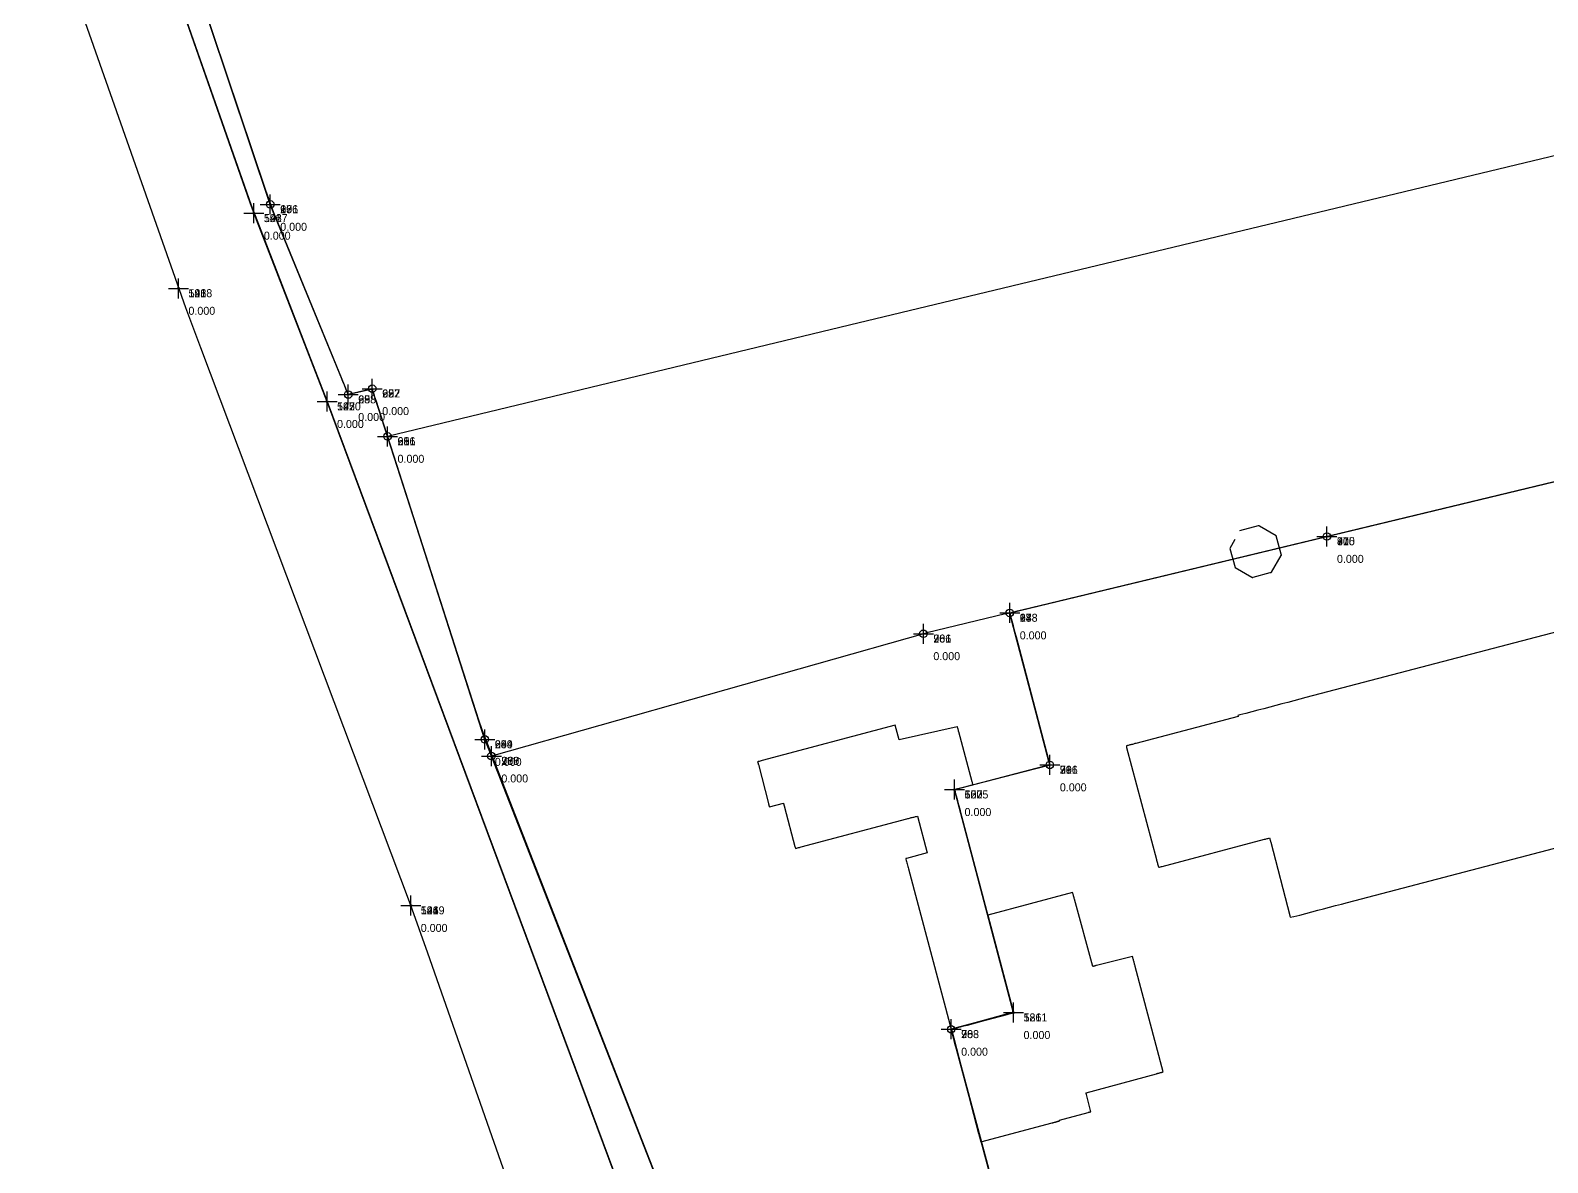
# Model space of a CAD drawing. Header units: metres. Extents: x 581016 to 32581287, y 5319908 to 5321142.
# Drawn here: x 581026.6 to 581178.4, y 5320282.9 to 5320396.2 of the extents above; entities that cross this region are included whole.
import ezdxf
from ezdxf.enums import TextEntityAlignment as Align

# ---------------------------------------------------------------- set-up
doc = ezdxf.new("R2010")
doc.units = ezdxf.units.M
doc.header["$PDMODE"] = 2
doc.header["$PDSIZE"] = 1
for name, color, linetype in [('Flurstuecksgrenzedxf', 7, 'Continuous'), ('Gebaeudeumrissliniedxf', 7, 'Continuous'), ('Grenzpunktdxf', 7, 'Continuous'), ('Grenzpunktunabgemarktdxf', 7, 'Continuous'), ('PointHeights', 7, 'Continuous'), ('PointNames', 7, 'Continuous'), ('UmringIndustrieUGewerbefldxf', 7, 'Continuous'), ('UmringPStrassenverkehrdxf', 7, 'Continuous'), ('UmringPWohnbauFldxf', 7, 'Continuous'), ('UmringSonstBauwOUeberdachdxf', 7, 'Continuous'), ('UmringspolygonWegdxf', 7, 'Continuous')]:
    doc.layers.add(name, color=color, linetype=linetype)

msp = doc.modelspace()

# ---------------------------------------------------------------- linework, layer by layer
at = {"layer": 'Flurstuecksgrenzedxf', "color": 178}
for points in [[(581036.26, 5320414.23), (581047.58, 5320381.9), (581048.71, 5320378.67), (581055.98, 5320359.87), (581057.73, 5320355.21), (581101.46, 5320237.75), (581102.87, 5320233.93), (581107.92, 5320218.79), (581108.76, 5320207.81), (581109.39, 5320204.22), (581109.45, 5320203.86), (581119.47, 5320169.65)], [(581036.26, 5320414.23), (581047.58, 5320381.9), (581048.71, 5320378.67), (581055.98, 5320359.87), (581057.73, 5320355.21), (581101.46, 5320237.75), (581102.87, 5320233.93), (581107.92, 5320218.79), (581108.76, 5320207.81), (581109.39, 5320204.22), (581109.45, 5320203.86), (581119.47, 5320169.65)], [(581091.86, 5320274.74), (581072.21, 5320324.94), (581072.15, 5320325.09), (581060.83, 5320360.32), (581058.87, 5320359.84), (581058.82, 5320359.83), (581058.78, 5320359.82), (581058.74, 5320359.81), (581058.7, 5320359.8), (581058.65, 5320359.79), (581058.61, 5320359.77), (581058.57, 5320359.76), (581058.53, 5320359.75), (581058.48, 5320359.74), (581058.44, 5320359.73), (581058.33, 5320359.98), (581058.19, 5320360.32), (581058.05, 5320360.66), (581050.98, 5320377.9), (581050.14, 5320380.23), (581038.46, 5320415.07)], [(581091.86, 5320274.74), (581072.21, 5320324.94), (581072.15, 5320325.09), (581060.83, 5320360.32), (581058.87, 5320359.84), (581058.82, 5320359.83), (581058.78, 5320359.82), (581058.74, 5320359.81), (581058.7, 5320359.8), (581058.65, 5320359.79), (581058.61, 5320359.77), (581058.57, 5320359.76), (581058.53, 5320359.75), (581058.48, 5320359.74), (581058.44, 5320359.73), (581058.33, 5320359.98), (581058.19, 5320360.32), (581058.05, 5320360.66), (581050.98, 5320377.9), (581050.14, 5320380.23), (581038.46, 5320415.07)], [(581026.64, 5320412.52), (581042.17, 5320368.43), (581043.67, 5320364.45), (581064.63, 5320308.77), (581066.34, 5320303.91), (581091.28, 5320232.72), (581092.34, 5320226.26), (581092.62, 5320225.44), (581096.48, 5320213.95), (581096.87, 5320213.24), (581102.45, 5320203.45), (581102.7, 5320202.97), (581103.74, 5320200.11), (581103.81, 5320199.9), (581107.95, 5320185.93)], [(581026.64, 5320412.52), (581042.17, 5320368.43), (581043.67, 5320364.45), (581064.63, 5320308.77), (581066.34, 5320303.91), (581091.28, 5320232.72), (581092.34, 5320226.26), (581092.62, 5320225.44), (581096.48, 5320213.95), (581096.87, 5320213.24), (581102.45, 5320203.45), (581102.7, 5320202.97), (581103.74, 5320200.11), (581103.81, 5320199.9), (581107.95, 5320185.93)], [(581119.94, 5320168.03), (581109.47, 5320203.77), (581108.76, 5320207.81), (581107.92, 5320218.79), (581104.29, 5320230.11), (581056.38, 5320358.84), (581055.85, 5320360.2), (581049.25, 5320377.19), (581048.62, 5320378.91), (581037.14, 5320411.72)], [(581119.94, 5320168.03), (581109.47, 5320203.77), (581108.76, 5320207.81), (581107.92, 5320218.79), (581104.29, 5320230.11), (581056.38, 5320358.84), (581055.85, 5320360.2), (581049.25, 5320377.19), (581048.62, 5320378.91), (581037.14, 5320411.72)], [(581237.79, 5320365.18), (581125.79, 5320338.18), (581125.31, 5320338.07), (581124.83, 5320337.95), (581124.61, 5320337.78), (581124.67, 5320337.55), (581124.73, 5320337.32), (581124.79, 5320337.09), (581124.85, 5320336.86), (581124.91, 5320336.63), (581124.97, 5320336.4), (581125.03, 5320336.17), (581125.09, 5320335.94), (581125.15, 5320335.71), (581125.21, 5320335.49), (581128.59, 5320322.69), (581119.81, 5320320.41), (581119.66, 5320320.38), (581119.52, 5320320.34), (581119.37, 5320320.3), (581119.23, 5320320.26), (581119.09, 5320320.23), (581119.13, 5320319.94), (581119.22, 5320319.61), (581119.31, 5320319.27), (581119.4, 5320318.93), (581119.49, 5320318.59), (581119.58, 5320318.26), (581119.67, 5320317.92), (581119.76, 5320317.58), (581124.96, 5320297.92), (581118.72, 5320296.25), (581124.05, 5320276.4)], [(581237.79, 5320365.18), (581125.79, 5320338.18), (581125.31, 5320338.07), (581124.83, 5320337.95), (581124.61, 5320337.78), (581124.67, 5320337.55), (581124.73, 5320337.32), (581124.79, 5320337.09), (581124.85, 5320336.86), (581124.91, 5320336.63), (581124.97, 5320336.4), (581125.03, 5320336.17), (581125.09, 5320335.94), (581125.15, 5320335.71), (581125.21, 5320335.49), (581128.59, 5320322.69), (581119.81, 5320320.41), (581119.66, 5320320.38), (581119.52, 5320320.34), (581119.37, 5320320.3), (581119.23, 5320320.26), (581119.09, 5320320.23), (581119.13, 5320319.94), (581119.22, 5320319.61), (581119.31, 5320319.27), (581119.4, 5320318.93), (581119.49, 5320318.59), (581119.58, 5320318.26), (581119.67, 5320317.92), (581119.76, 5320317.58), (581124.96, 5320297.92), (581118.72, 5320296.25), (581124.05, 5320276.4)], [(581124.37, 5320275.19), (581118.72, 5320296.25), (581124.7, 5320297.85), (581124.73, 5320297.86), (581124.76, 5320297.87), (581124.79, 5320297.87), (581124.82, 5320297.88), (581124.85, 5320297.89), (581124.88, 5320297.9), (581124.91, 5320297.91), (581124.94, 5320297.92), (581124.95, 5320297.97), (581124.92, 5320298.08), (581124.89, 5320298.19), (581124.86, 5320298.3), (581124.83, 5320298.41), (581119.06, 5320320.22), (581128.19, 5320322.59), (581128.24, 5320322.6), (581128.29, 5320322.61), (581128.33, 5320322.62), (581128.38, 5320322.64), (581128.42, 5320322.65), (581128.47, 5320322.66), (581128.52, 5320322.67), (581128.56, 5320322.68), (581128.58, 5320322.72), (581128.56, 5320322.8), (581128.54, 5320322.87), (581128.52, 5320322.95), (581128.5, 5320323.02), (581124.64, 5320337.66), (581124.62, 5320337.73), (581124.6, 5320337.81), (581124.58, 5320337.88), (581124.54, 5320337.88), (581124.5, 5320337.87), (581124.46, 5320337.86), (581124.41, 5320337.85), (581124.37, 5320337.84), (581124.33, 5320337.83), (581124.29, 5320337.82), (581124.25, 5320337.81), (581124.2, 5320337.8), (581124.16, 5320337.79), (581116.3, 5320335.9), (581116.09, 5320335.85), (581072.74, 5320323.58), (581092.75, 5320272.47)], [(581124.37, 5320275.19), (581118.72, 5320296.25), (581124.7, 5320297.85), (581124.73, 5320297.86), (581124.76, 5320297.87), (581124.79, 5320297.87), (581124.82, 5320297.88), (581124.85, 5320297.89), (581124.88, 5320297.9), (581124.91, 5320297.91), (581124.94, 5320297.92), (581124.95, 5320297.97), (581124.92, 5320298.08), (581124.89, 5320298.19), (581124.86, 5320298.3), (581124.83, 5320298.41), (581119.06, 5320320.22), (581128.19, 5320322.59), (581128.24, 5320322.6), (581128.29, 5320322.61), (581128.33, 5320322.62), (581128.38, 5320322.64), (581128.42, 5320322.65), (581128.47, 5320322.66), (581128.52, 5320322.67), (581128.56, 5320322.68), (581128.58, 5320322.72), (581128.56, 5320322.8), (581128.54, 5320322.87), (581128.52, 5320322.95), (581128.5, 5320323.02), (581124.64, 5320337.66), (581124.62, 5320337.73), (581124.6, 5320337.81), (581124.58, 5320337.88), (581124.54, 5320337.88), (581124.5, 5320337.87), (581124.46, 5320337.86), (581124.41, 5320337.85), (581124.37, 5320337.84), (581124.33, 5320337.83), (581124.29, 5320337.82), (581124.25, 5320337.81), (581124.2, 5320337.8), (581124.16, 5320337.79), (581116.3, 5320335.9), (581116.09, 5320335.85), (581072.74, 5320323.58), (581092.75, 5320272.47)]]:
    msp.add_lwpolyline(points, dxfattribs=at)
at = {"layer": 'Gebaeudeumrissliniedxf', "color": 178}
msp.add_lwpolyline([(581226.81, 5320348.45), (581154.2, 5320329.42), (581153.6, 5320329.26), (581153, 5320329.1), (581152.4, 5320328.94), (581151.8, 5320328.79), (581151.2, 5320328.63), (581150.6, 5320328.47), (581150, 5320328.31), (581149.4, 5320328.16), (581148.8, 5320328), (581148.2, 5320327.84), (581147.6, 5320327.69), (581147.39, 5320327.63), (581147.39, 5320327.63), (581147.41, 5320327.55), (581137.19, 5320324.84), (581137.1, 5320324.82), (581137.02, 5320324.8), (581136.94, 5320324.78), (581136.85, 5320324.75), (581136.77, 5320324.73), (581136.68, 5320324.71), (581136.6, 5320324.69), (581136.51, 5320324.66), (581136.43, 5320324.64), (581136.34, 5320324.62), (581136.26, 5320324.6), (581136.25, 5320324.53), (581136.27, 5320324.44), (581139.25, 5320313.25), (581139.27, 5320313.16), (581139.3, 5320313.07), (581139.32, 5320312.97), (581139.35, 5320312.88), (581139.37, 5320312.79), (581139.39, 5320312.7), (581139.42, 5320312.61), (581139.44, 5320312.51), (581139.48, 5320312.46), (581139.57, 5320312.48), (581139.65, 5320312.5), (581139.74, 5320312.52), (581139.82, 5320312.55), (581150.06, 5320315.26), (581150.15, 5320315.28), (581150.23, 5320315.3), (581150.31, 5320315.32), (581150.4, 5320315.34), (581150.48, 5320315.37), (581150.57, 5320315.39), (581150.58, 5320315.33), (581150.6, 5320315.27), (581150.62, 5320315.21), (581150.63, 5320315.15), (581150.65, 5320315.09), (581150.66, 5320315.03), (581150.68, 5320314.97), (581152.58, 5320307.64), (581152.59, 5320307.58), (581152.61, 5320307.51), (581152.62, 5320307.45), (581152.98, 5320307.52), (581153.58, 5320307.68), (581154.18, 5320307.84), (581154.78, 5320307.99), (581155.38, 5320308.15), (581155.97, 5320308.31), (581156.57, 5320308.46), (581157.17, 5320308.62), (581157.77, 5320308.78), (581158.37, 5320308.93), (581231.36, 5320328.07)], dxfattribs=at)
msp.add_lwpolyline([(581226.81, 5320348.45), (581154.2, 5320329.42), (581153.6, 5320329.26), (581153, 5320329.1), (581152.4, 5320328.94), (581151.8, 5320328.79), (581151.2, 5320328.63), (581150.6, 5320328.47), (581150, 5320328.31), (581149.4, 5320328.16), (581148.8, 5320328), (581148.2, 5320327.84), (581147.6, 5320327.69), (581147.39, 5320327.63), (581147.39, 5320327.63), (581147.41, 5320327.55), (581137.19, 5320324.84), (581137.1, 5320324.82), (581137.02, 5320324.8), (581136.94, 5320324.78), (581136.85, 5320324.75), (581136.77, 5320324.73), (581136.68, 5320324.71), (581136.6, 5320324.69), (581136.51, 5320324.66), (581136.43, 5320324.64), (581136.34, 5320324.62), (581136.26, 5320324.6), (581136.25, 5320324.53), (581136.27, 5320324.44), (581139.25, 5320313.25), (581139.27, 5320313.16), (581139.3, 5320313.07), (581139.32, 5320312.97), (581139.35, 5320312.88), (581139.37, 5320312.79), (581139.39, 5320312.7), (581139.42, 5320312.61), (581139.44, 5320312.51), (581139.48, 5320312.46), (581139.57, 5320312.48), (581139.65, 5320312.5), (581139.74, 5320312.52), (581139.82, 5320312.55), (581150.06, 5320315.26), (581150.15, 5320315.28), (581150.23, 5320315.3), (581150.31, 5320315.32), (581150.4, 5320315.34), (581150.48, 5320315.37), (581150.57, 5320315.39), (581150.58, 5320315.33), (581150.6, 5320315.27), (581150.62, 5320315.21), (581150.63, 5320315.15), (581150.65, 5320315.09), (581150.66, 5320315.03), (581150.68, 5320314.97), (581152.58, 5320307.64), (581152.59, 5320307.58), (581152.61, 5320307.51), (581152.62, 5320307.45), (581152.98, 5320307.52), (581153.58, 5320307.68), (581154.18, 5320307.84), (581154.78, 5320307.99), (581155.38, 5320308.15), (581155.97, 5320308.31), (581156.57, 5320308.46), (581157.17, 5320308.62), (581157.77, 5320308.78), (581158.37, 5320308.93), (581231.36, 5320328.07)], dxfattribs=at)
for points in [[(581118.72, 5320296.25), (581124.75, 5320297.87), (581124.8, 5320297.88), (581124.84, 5320297.89), (581124.89, 5320297.9), (581124.93, 5320297.91), (581124.95, 5320297.95), (581124.93, 5320298.02), (581124.92, 5320298.08), (581124.9, 5320298.15), (581124.88, 5320298.22), (581124.86, 5320298.29), (581124.84, 5320298.36), (581124.82, 5320298.43), (581124.81, 5320298.5), (581119.08, 5320320.14), (581119.06, 5320320.22), (581119.07, 5320320.22), (581119.09, 5320320.23), (581119.1, 5320320.23), (581119.11, 5320320.23), (581119.13, 5320320.24), (581119.14, 5320320.24), (581119.15, 5320320.25), (581119.17, 5320320.25), (581119.18, 5320320.25), (581119.19, 5320320.26), (581119.21, 5320320.26), (581119.22, 5320320.26), (581120.81, 5320320.7), (581120.83, 5320320.7), (581120.84, 5320320.7), (581120.85, 5320320.71), (581120.87, 5320320.71), (581120.88, 5320320.71), (581120.89, 5320320.72), (581120.89, 5320320.74), (581120.88, 5320320.78), (581120.87, 5320320.82), (581120.86, 5320320.86), (581120.85, 5320320.91), (581120.84, 5320320.95), (581120.83, 5320320.99), (581119.48, 5320326.01), (581119.47, 5320326.05), (581119.46, 5320326.09), (581119.45, 5320326.13), (581119.44, 5320326.18), (581119.43, 5320326.22), (581119.42, 5320326.26), (581119.41, 5320326.3), (581119.4, 5320326.34), (581119.38, 5320326.38), (581119.37, 5320326.42), (581119.36, 5320326.46), (581119.35, 5320326.5), (581119.31, 5320326.5), (581113.53, 5320325.2), (581113.13, 5320326.68), (581099.82, 5320323.12), (581099.72, 5320323.09), (581099.63, 5320323.07), (581099.53, 5320323.04), (581099.43, 5320323.02), (581099.37, 5320322.99), (581099.38, 5320322.96), (581099.39, 5320322.92), (581099.4, 5320322.89), (581099.41, 5320322.86), (581099.41, 5320322.83), (581099.42, 5320322.8), (581099.43, 5320322.76), (581099.44, 5320322.73), (581100.45, 5320318.82), (581100.46, 5320318.79), (581100.47, 5320318.75), (581100.48, 5320318.72), (581100.49, 5320318.69), (581100.5, 5320318.66), (581100.5, 5320318.63), (581100.51, 5320318.59), (581100.52, 5320318.56), (581100.53, 5320318.53), (581100.54, 5320318.5), (581100.55, 5320318.49), (581100.56, 5320318.49), (581100.57, 5320318.5), (581101.94, 5320318.86), (581101.95, 5320318.86), (581101.96, 5320318.82), (581101.97, 5320318.79), (581101.98, 5320318.76), (581101.99, 5320318.73), (581101.99, 5320318.7), (581102, 5320318.66), (581102.01, 5320318.63), (581102.02, 5320318.6), (581102.03, 5320318.57), (581102.04, 5320318.53), (581102.04, 5320318.5), (581102.05, 5320318.47), (581103.09, 5320314.55), (581103.1, 5320314.52), (581103.11, 5320314.48), (581103.12, 5320314.45), (581103.13, 5320314.42), (581103.14, 5320314.39), (581103.15, 5320314.36), (581103.19, 5320314.35), (581103.28, 5320314.37), (581103.37, 5320314.4), (581103.45, 5320314.42), (581103.54, 5320314.44), (581103.63, 5320314.47), (581103.71, 5320314.49), (581114.3, 5320317.3), (581114.38, 5320317.32), (581114.47, 5320317.35), (581114.56, 5320317.37), (581114.65, 5320317.39), (581114.73, 5320317.42), (581114.82, 5320317.44), (581114.91, 5320317.46), (581114.99, 5320317.48), (581115.08, 5320317.51), (581115.17, 5320317.53), (581115.25, 5320317.55), (581115.34, 5320317.58), (581115.36, 5320317.56), (581116.33, 5320313.89), (581114.25, 5320313.34), (581114.24, 5320313.33), (581114.22, 5320313.33), (581114.2, 5320313.33), (581114.19, 5320313.32), (581114.19, 5320313.27), (581114.22, 5320313.15), (581114.26, 5320313.03), (581114.29, 5320312.91), (581114.32, 5320312.79), (581114.35, 5320312.67), (581114.39, 5320312.55), (581114.42, 5320312.42), (581114.45, 5320312.3)], [(581118.72, 5320296.25), (581124.75, 5320297.87), (581124.8, 5320297.88), (581124.84, 5320297.89), (581124.89, 5320297.9), (581124.93, 5320297.91), (581124.95, 5320297.95), (581124.93, 5320298.02), (581124.92, 5320298.08), (581124.9, 5320298.15), (581124.88, 5320298.22), (581124.86, 5320298.29), (581124.84, 5320298.36), (581124.82, 5320298.43), (581124.81, 5320298.5), (581119.08, 5320320.14), (581119.06, 5320320.22), (581119.07, 5320320.22), (581119.09, 5320320.23), (581119.1, 5320320.23), (581119.11, 5320320.23), (581119.13, 5320320.24), (581119.14, 5320320.24), (581119.15, 5320320.25), (581119.17, 5320320.25), (581119.18, 5320320.25), (581119.19, 5320320.26), (581119.21, 5320320.26), (581119.22, 5320320.26), (581120.81, 5320320.7), (581120.83, 5320320.7), (581120.84, 5320320.7), (581120.85, 5320320.71), (581120.87, 5320320.71), (581120.88, 5320320.71), (581120.89, 5320320.72), (581120.89, 5320320.74), (581120.88, 5320320.78), (581120.87, 5320320.82), (581120.86, 5320320.86), (581120.85, 5320320.91), (581120.84, 5320320.95), (581120.83, 5320320.99), (581119.48, 5320326.01), (581119.47, 5320326.05), (581119.46, 5320326.09), (581119.45, 5320326.13), (581119.44, 5320326.18), (581119.43, 5320326.22), (581119.42, 5320326.26), (581119.41, 5320326.3), (581119.4, 5320326.34), (581119.38, 5320326.38), (581119.37, 5320326.42), (581119.36, 5320326.46), (581119.35, 5320326.5), (581119.31, 5320326.5), (581113.53, 5320325.2), (581113.13, 5320326.68), (581099.82, 5320323.12), (581099.72, 5320323.09), (581099.63, 5320323.07), (581099.53, 5320323.04), (581099.43, 5320323.02), (581099.37, 5320322.99), (581099.38, 5320322.96), (581099.39, 5320322.92), (581099.4, 5320322.89), (581099.41, 5320322.86), (581099.41, 5320322.83), (581099.42, 5320322.8), (581099.43, 5320322.76), (581099.44, 5320322.73), (581100.45, 5320318.82), (581100.46, 5320318.79), (581100.47, 5320318.75), (581100.48, 5320318.72), (581100.49, 5320318.69), (581100.5, 5320318.66), (581100.5, 5320318.63), (581100.51, 5320318.59), (581100.52, 5320318.56), (581100.53, 5320318.53), (581100.54, 5320318.5), (581100.55, 5320318.49), (581100.56, 5320318.49), (581100.57, 5320318.5), (581101.94, 5320318.86), (581101.95, 5320318.86), (581101.96, 5320318.82), (581101.97, 5320318.79), (581101.98, 5320318.76), (581101.99, 5320318.73), (581101.99, 5320318.7), (581102, 5320318.66), (581102.01, 5320318.63), (581102.02, 5320318.6), (581102.03, 5320318.57), (581102.04, 5320318.53), (581102.04, 5320318.5), (581102.05, 5320318.47), (581103.09, 5320314.55), (581103.1, 5320314.52), (581103.11, 5320314.48), (581103.12, 5320314.45), (581103.13, 5320314.42), (581103.14, 5320314.39), (581103.15, 5320314.36), (581103.19, 5320314.35), (581103.28, 5320314.37), (581103.37, 5320314.4), (581103.45, 5320314.42), (581103.54, 5320314.44), (581103.63, 5320314.47), (581103.71, 5320314.49), (581114.3, 5320317.3), (581114.38, 5320317.32), (581114.47, 5320317.35), (581114.56, 5320317.37), (581114.65, 5320317.39), (581114.73, 5320317.42), (581114.82, 5320317.44), (581114.91, 5320317.46), (581114.99, 5320317.48), (581115.08, 5320317.51), (581115.17, 5320317.53), (581115.25, 5320317.55), (581115.34, 5320317.58), (581115.36, 5320317.56), (581116.33, 5320313.89), (581114.25, 5320313.34), (581114.24, 5320313.33), (581114.22, 5320313.33), (581114.2, 5320313.33), (581114.19, 5320313.32), (581114.19, 5320313.27), (581114.22, 5320313.15), (581114.26, 5320313.03), (581114.29, 5320312.91), (581114.32, 5320312.79), (581114.35, 5320312.67), (581114.39, 5320312.55), (581114.42, 5320312.42), (581114.45, 5320312.3)], [(581122.38, 5320307.65), (581124.72, 5320298.83), (581124.74, 5320298.76), (581124.75, 5320298.7), (581124.77, 5320298.63), (581124.79, 5320298.57), (581124.81, 5320298.5), (581124.82, 5320298.44), (581124.84, 5320298.37), (581124.86, 5320298.31), (581124.87, 5320298.24), (581124.89, 5320298.18), (581124.91, 5320298.11), (581124.93, 5320298.05), (581124.94, 5320297.98), (581119.3, 5320296.41), (581119.26, 5320296.39), (581119.22, 5320296.38), (581119.18, 5320296.37), (581119.14, 5320296.36), (581119.09, 5320296.35), (581119.05, 5320296.34), (581119.01, 5320296.33), (581118.97, 5320296.32), (581118.93, 5320296.31), (581118.89, 5320296.29), (581118.84, 5320296.28), (581118.8, 5320296.27), (581118.76, 5320296.26), (581121.46, 5320285.83), (581121.48, 5320285.77), (581121.5, 5320285.71), (581121.51, 5320285.64), (581121.53, 5320285.58), (581121.55, 5320285.51), (581121.57, 5320285.45), (581121.58, 5320285.39), (581121.6, 5320285.32), (581121.62, 5320285.26), (581121.63, 5320285.2), (581121.65, 5320285.13), (581121.67, 5320285.07), (581121.68, 5320285), (581128.83, 5320286.89), (581128.88, 5320286.9), (581128.93, 5320286.92), (581128.98, 5320286.93), (581129.04, 5320286.95), (581129.09, 5320286.96), (581129.14, 5320286.98), (581129.19, 5320286.99), (581129.25, 5320287), (581129.3, 5320287.02), (581129.35, 5320287.03), (581129.4, 5320287.05), (581129.46, 5320287.06), (581129.51, 5320287.08), (581129.54, 5320287.15), (581129.54, 5320287.15), (581129.54, 5320287.15), (581129.54, 5320287.15), (581129.54, 5320287.16), (581129.54, 5320287.16), (581129.54, 5320287.16), (581129.54, 5320287.16), (581129.54, 5320287.16), (581129.54, 5320287.16), (581129.54, 5320287.16), (581129.54, 5320287.16), (581129.54, 5320287.16), (581129.54, 5320287.16), (581132.42, 5320287.94), (581132.44, 5320287.95), (581132.47, 5320287.95), (581132.49, 5320287.96), (581132.51, 5320287.96), (581132.53, 5320287.97), (581132.55, 5320287.97), (581132.57, 5320287.98), (581132.59, 5320287.99), (581132.61, 5320287.99), (581132.64, 5320288), (581132.66, 5320288), (581132.68, 5320288.01), (581132.7, 5320288.01), (581132.26, 5320289.72), (581132.25, 5320289.74), (581132.25, 5320289.75), (581132.25, 5320289.76), (581132.24, 5320289.77), (581132.24, 5320289.79), (581132.24, 5320289.8), (581132.23, 5320289.81), (581132.23, 5320289.82), (581132.23, 5320289.84), (581132.22, 5320289.85), (581132.22, 5320289.86), (581132.22, 5320289.87), (581132.21, 5320289.89), (581139.24, 5320291.8), (581139.29, 5320291.82), (581139.34, 5320291.83), (581139.39, 5320291.85), (581139.44, 5320291.86), (581139.49, 5320291.87), (581139.55, 5320291.89), (581139.6, 5320291.9), (581139.65, 5320291.92), (581139.7, 5320291.93), (581139.75, 5320291.94), (581139.8, 5320291.96), (581139.86, 5320291.97), (581139.91, 5320291.99), (581137.13, 5320302.52), (581137.11, 5320302.59), (581137.09, 5320302.67), (581137.07, 5320302.75), (581137.05, 5320302.83), (581137.03, 5320302.9), (581137.01, 5320302.98), (581136.99, 5320303.06), (581136.96, 5320303.14), (581136.94, 5320303.21), (581136.92, 5320303.29), (581136.9, 5320303.37), (581136.88, 5320303.45), (581136.86, 5320303.52), (581133.24, 5320302.63), (581133.21, 5320302.62), (581133.19, 5320302.62), (581133.16, 5320302.61), (581133.13, 5320302.6), (581133.11, 5320302.59), (581133.08, 5320302.59), (581133.06, 5320302.58), (581133.03, 5320302.57), (581133, 5320302.57), (581132.98, 5320302.56), (581132.95, 5320302.55), (581132.92, 5320302.54), (581132.9, 5320302.54), (581131.05, 5320309.28), (581131.03, 5320309.33), (581131.02, 5320309.37), (581131.01, 5320309.42), (581130.99, 5320309.47), (581130.98, 5320309.52), (581130.97, 5320309.57), (581130.95, 5320309.62), (581130.94, 5320309.67), (581130.93, 5320309.72), (581130.91, 5320309.77), (581130.9, 5320309.82), (581130.89, 5320309.87), (581130.87, 5320309.92)], [(581122.38, 5320307.65), (581124.72, 5320298.83), (581124.74, 5320298.76), (581124.75, 5320298.7), (581124.77, 5320298.63), (581124.79, 5320298.57), (581124.81, 5320298.5), (581124.82, 5320298.44), (581124.84, 5320298.37), (581124.86, 5320298.31), (581124.87, 5320298.24), (581124.89, 5320298.18), (581124.91, 5320298.11), (581124.93, 5320298.05), (581124.94, 5320297.98), (581119.3, 5320296.41), (581119.26, 5320296.39), (581119.22, 5320296.38), (581119.18, 5320296.37), (581119.14, 5320296.36), (581119.09, 5320296.35), (581119.05, 5320296.34), (581119.01, 5320296.33), (581118.97, 5320296.32), (581118.93, 5320296.31), (581118.89, 5320296.29), (581118.84, 5320296.28), (581118.8, 5320296.27), (581118.76, 5320296.26), (581121.46, 5320285.83), (581121.48, 5320285.77), (581121.5, 5320285.71), (581121.51, 5320285.64), (581121.53, 5320285.58), (581121.55, 5320285.51), (581121.57, 5320285.45), (581121.58, 5320285.39), (581121.6, 5320285.32), (581121.62, 5320285.26), (581121.63, 5320285.2), (581121.65, 5320285.13), (581121.67, 5320285.07), (581121.68, 5320285), (581128.83, 5320286.89), (581128.88, 5320286.9), (581128.93, 5320286.92), (581128.98, 5320286.93), (581129.04, 5320286.95), (581129.09, 5320286.96), (581129.14, 5320286.98), (581129.19, 5320286.99), (581129.25, 5320287), (581129.3, 5320287.02), (581129.35, 5320287.03), (581129.4, 5320287.05), (581129.46, 5320287.06), (581129.51, 5320287.08), (581129.54, 5320287.15), (581129.54, 5320287.15), (581129.54, 5320287.15), (581129.54, 5320287.15), (581129.54, 5320287.16), (581129.54, 5320287.16), (581129.54, 5320287.16), (581129.54, 5320287.16), (581129.54, 5320287.16), (581129.54, 5320287.16), (581129.54, 5320287.16), (581129.54, 5320287.16), (581129.54, 5320287.16), (581129.54, 5320287.16), (581132.42, 5320287.94), (581132.44, 5320287.95), (581132.47, 5320287.95), (581132.49, 5320287.96), (581132.51, 5320287.96), (581132.53, 5320287.97), (581132.55, 5320287.97), (581132.57, 5320287.98), (581132.59, 5320287.99), (581132.61, 5320287.99), (581132.64, 5320288), (581132.66, 5320288), (581132.68, 5320288.01), (581132.7, 5320288.01), (581132.26, 5320289.72), (581132.25, 5320289.74), (581132.25, 5320289.75), (581132.25, 5320289.76), (581132.24, 5320289.77), (581132.24, 5320289.79), (581132.24, 5320289.8), (581132.23, 5320289.81), (581132.23, 5320289.82), (581132.23, 5320289.84), (581132.22, 5320289.85), (581132.22, 5320289.86), (581132.22, 5320289.87), (581132.21, 5320289.89), (581139.24, 5320291.8), (581139.29, 5320291.82), (581139.34, 5320291.83), (581139.39, 5320291.85), (581139.44, 5320291.86), (581139.49, 5320291.87), (581139.55, 5320291.89), (581139.6, 5320291.9), (581139.65, 5320291.92), (581139.7, 5320291.93), (581139.75, 5320291.94), (581139.8, 5320291.96), (581139.86, 5320291.97), (581139.91, 5320291.99), (581137.13, 5320302.52), (581137.11, 5320302.59), (581137.09, 5320302.67), (581137.07, 5320302.75), (581137.05, 5320302.83), (581137.03, 5320302.9), (581137.01, 5320302.98), (581136.99, 5320303.06), (581136.96, 5320303.14), (581136.94, 5320303.21), (581136.92, 5320303.29), (581136.9, 5320303.37), (581136.88, 5320303.45), (581136.86, 5320303.52), (581133.24, 5320302.63), (581133.21, 5320302.62), (581133.19, 5320302.62), (581133.16, 5320302.61), (581133.13, 5320302.6), (581133.11, 5320302.59), (581133.08, 5320302.59), (581133.06, 5320302.58), (581133.03, 5320302.57), (581133, 5320302.57), (581132.98, 5320302.56), (581132.95, 5320302.55), (581132.92, 5320302.54), (581132.9, 5320302.54), (581131.05, 5320309.28), (581131.03, 5320309.33), (581131.02, 5320309.37), (581131.01, 5320309.42), (581130.99, 5320309.47), (581130.98, 5320309.52), (581130.97, 5320309.57), (581130.95, 5320309.62), (581130.94, 5320309.67), (581130.93, 5320309.72), (581130.91, 5320309.77), (581130.9, 5320309.82), (581130.89, 5320309.87), (581130.87, 5320309.92)]]:
    msp.add_lwpolyline(points, close=True, dxfattribs=at)
at = {"layer": 'Grenzpunktdxf', "color": 178}
for centre in [(581050.63, 5320378.75), (581050.63, 5320378.75), (581050.63, 5320378.75), (581050.63, 5320378.75), (581058.43, 5320359.73), (581058.43, 5320359.73), (581058.43, 5320359.73), (581058.43, 5320359.73), (581060.83, 5320360.32), (581060.83, 5320360.32), (581060.83, 5320360.32), (581060.83, 5320360.32), (581062.36, 5320355.55), (581062.36, 5320355.55), (581062.36, 5320355.55), (581062.36, 5320355.55), (581156.3, 5320345.54), (581156.3, 5320345.54), (581156.3, 5320345.54), (581156.3, 5320345.54), (581124.58, 5320337.89), (581124.58, 5320337.89), (581124.58, 5320337.89), (581124.58, 5320337.89), (581115.94, 5320335.81), (581115.94, 5320335.81), (581115.94, 5320335.81), (581115.94, 5320335.81), (581072.09, 5320325.24), (581072.09, 5320325.24), (581072.09, 5320325.24), (581072.09, 5320325.24), (581072.74, 5320323.58), (581072.74, 5320323.58), (581072.74, 5320323.58), (581072.74, 5320323.58), (581128.59, 5320322.69), (581128.59, 5320322.69), (581128.59, 5320322.69), (581128.59, 5320322.69), (581118.72, 5320296.25), (581118.72, 5320296.25), (581118.72, 5320296.25), (581118.72, 5320296.25)]:
    msp.add_circle(centre, 0.375, dxfattribs=at)
at = {"layer": 'Grenzpunktdxf', "linetype": 'Continuous'}
for p in [(581050.63, 5320378.75), (581050.63, 5320378.75), (581050.63, 5320378.75), (581050.63, 5320378.75), (581060.83, 5320360.32), (581060.83, 5320360.32), (581060.83, 5320360.32), (581060.83, 5320360.32), (581058.43, 5320359.73), (581058.43, 5320359.73), (581058.43, 5320359.73), (581058.43, 5320359.73), (581062.36, 5320355.55), (581062.36, 5320355.55), (581062.36, 5320355.55), (581062.36, 5320355.55), (581156.3, 5320345.54), (581156.3, 5320345.54), (581156.3, 5320345.54), (581156.3, 5320345.54), (581124.58, 5320337.89), (581124.58, 5320337.89), (581124.58, 5320337.89), (581124.58, 5320337.89), (581115.94, 5320335.81), (581115.94, 5320335.81), (581115.94, 5320335.81), (581115.94, 5320335.81), (581072.09, 5320325.24), (581072.09, 5320325.24), (581072.09, 5320325.24), (581072.09, 5320325.24), (581072.74, 5320323.58), (581072.74, 5320323.58), (581072.74, 5320323.58), (581072.74, 5320323.58), (581128.59, 5320322.69), (581128.59, 5320322.69), (581128.59, 5320322.69), (581128.59, 5320322.69), (581118.72, 5320296.25), (581118.72, 5320296.25), (581118.72, 5320296.25), (581118.72, 5320296.25)]:
    msp.add_point(p, dxfattribs=at)
at = {"layer": 'Grenzpunktunabgemarktdxf', "color": 178}
for centre in [(581048.99, 5320377.86), (581048.99, 5320377.86), (581041.45, 5320370.35), (581041.45, 5320370.35), (581056.31, 5320359.03), (581056.31, 5320359.03), (581119.06, 5320320.22), (581119.06, 5320320.22), (581064.68, 5320308.63), (581064.68, 5320308.63), (581124.96, 5320297.92), (581124.96, 5320297.92)]:
    msp.add_circle(centre, 0.0833, dxfattribs=at)
at = {"layer": 'Grenzpunktunabgemarktdxf', "linetype": 'Continuous'}
for p in [(581048.99, 5320377.86), (581048.99, 5320377.86), (581048.99, 5320377.86), (581048.99, 5320377.86), (581041.45, 5320370.35), (581041.45, 5320370.35), (581041.45, 5320370.35), (581041.45, 5320370.35), (581056.31, 5320359.03), (581056.31, 5320359.03), (581056.31, 5320359.03), (581056.31, 5320359.03), (581119.06, 5320320.22), (581119.06, 5320320.22), (581119.06, 5320320.22), (581119.06, 5320320.22), (581064.68, 5320308.63), (581064.68, 5320308.63), (581064.68, 5320308.63), (581064.68, 5320308.63), (581124.96, 5320297.92), (581124.96, 5320297.92), (581124.96, 5320297.92), (581124.96, 5320297.92)]:
    msp.add_point(p, dxfattribs=at)
at = {"layer": 'UmringIndustrieUGewerbefldxf', "color": 178}
msp.add_lwpolyline([(581124.27, 5320275.57), (581119.26, 5320294.25), (581119.1, 5320294.83), (581118.94, 5320295.42), (581118.79, 5320296), (581118.82, 5320296.28), (581118.99, 5320296.32), (581119.16, 5320296.37), (581119.32, 5320296.41), (581119.49, 5320296.46), (581119.66, 5320296.5), (581119.83, 5320296.55), (581120, 5320296.59), (581120.17, 5320296.64), (581120.34, 5320296.68), (581123.22, 5320297.45), (581123.38, 5320297.5), (581123.55, 5320297.54), (581123.72, 5320297.59), (581123.89, 5320297.63), (581124.06, 5320297.68), (581124.23, 5320297.72), (581124.4, 5320297.77), (581124.57, 5320297.82), (581124.74, 5320297.86), (581124.91, 5320297.91), (581124.85, 5320298.34), (581124.69, 5320298.94), (581124.53, 5320299.55), (581119.06, 5320320.22), (581127.07, 5320322.3), (581127.33, 5320322.36), (581127.59, 5320322.43), (581127.84, 5320322.5), (581128.1, 5320322.56), (581128.36, 5320322.63), (581128.58, 5320322.74), (581128.47, 5320323.15), (581128.36, 5320323.56), (581128.25, 5320323.97), (581128.14, 5320324.39), (581128.03, 5320324.8), (581127.93, 5320325.21), (581127.82, 5320325.62), (581124.58, 5320337.89), (581232.91, 5320364)], dxfattribs=at)
msp.add_lwpolyline([(581124.27, 5320275.57), (581119.26, 5320294.25), (581119.1, 5320294.83), (581118.94, 5320295.42), (581118.79, 5320296), (581118.82, 5320296.28), (581118.99, 5320296.32), (581119.16, 5320296.37), (581119.32, 5320296.41), (581119.49, 5320296.46), (581119.66, 5320296.5), (581119.83, 5320296.55), (581120, 5320296.59), (581120.17, 5320296.64), (581120.34, 5320296.68), (581123.22, 5320297.45), (581123.38, 5320297.5), (581123.55, 5320297.54), (581123.72, 5320297.59), (581123.89, 5320297.63), (581124.06, 5320297.68), (581124.23, 5320297.72), (581124.4, 5320297.77), (581124.57, 5320297.82), (581124.74, 5320297.86), (581124.91, 5320297.91), (581124.85, 5320298.34), (581124.69, 5320298.94), (581124.53, 5320299.55), (581119.06, 5320320.22), (581127.07, 5320322.3), (581127.33, 5320322.36), (581127.59, 5320322.43), (581127.84, 5320322.5), (581128.1, 5320322.56), (581128.36, 5320322.63), (581128.58, 5320322.74), (581128.47, 5320323.15), (581128.36, 5320323.56), (581128.25, 5320323.97), (581128.14, 5320324.39), (581128.03, 5320324.8), (581127.93, 5320325.21), (581127.82, 5320325.62), (581124.58, 5320337.89), (581232.91, 5320364)], dxfattribs=at)
at = {"layer": 'UmringPStrassenverkehrdxf', "color": 178}
for points in [[(581026.64, 5320412.52), (581042.17, 5320368.43), (581043.67, 5320364.45), (581064.63, 5320308.77), (581066.34, 5320303.91), (581091.28, 5320232.72), (581092.34, 5320226.26), (581092.62, 5320225.44), (581096.48, 5320213.95), (581096.87, 5320213.24), (581102.45, 5320203.45), (581102.7, 5320202.97), (581103.74, 5320200.11), (581103.81, 5320199.9), (581107.95, 5320185.93)], [(581026.64, 5320412.52), (581042.17, 5320368.43), (581043.67, 5320364.45), (581064.63, 5320308.77), (581066.34, 5320303.91), (581091.28, 5320232.72), (581092.34, 5320226.26), (581092.62, 5320225.44), (581096.48, 5320213.95), (581096.87, 5320213.24), (581102.45, 5320203.45), (581102.7, 5320202.97), (581103.74, 5320200.11), (581103.81, 5320199.9), (581107.95, 5320185.93)], [(581119.94, 5320168.03), (581109.47, 5320203.77), (581108.76, 5320207.81), (581107.92, 5320218.79), (581104.29, 5320230.11), (581056.38, 5320358.84), (581055.85, 5320360.2), (581049.25, 5320377.19), (581048.62, 5320378.91), (581037.14, 5320411.72)], [(581119.94, 5320168.03), (581109.47, 5320203.77), (581108.76, 5320207.81), (581107.92, 5320218.79), (581104.29, 5320230.11), (581056.38, 5320358.84), (581055.85, 5320360.2), (581049.25, 5320377.19), (581048.62, 5320378.91), (581037.14, 5320411.72)]]:
    msp.add_lwpolyline(points, dxfattribs=at)
at = {"layer": 'UmringPWohnbauFldxf', "color": 178}
for points in [[(581229.81, 5320395.82), (581108.57, 5320366.66), (581062.36, 5320355.55), (581071.4, 5320327.4), (581071.81, 5320326.12), (581091.86, 5320274.74)], [(581229.81, 5320395.82), (581108.57, 5320366.66), (581062.36, 5320355.55), (581071.4, 5320327.4), (581071.81, 5320326.12), (581091.86, 5320274.74)], [(581124.5, 5320274.72), (581118.72, 5320296.25), (581124.31, 5320297.74), (581124.36, 5320297.76), (581124.41, 5320297.77), (581124.46, 5320297.79), (581124.52, 5320297.8), (581124.57, 5320297.82), (581124.62, 5320297.83), (581124.67, 5320297.84), (581124.73, 5320297.86), (581124.78, 5320297.87), (581124.83, 5320297.89), (581124.89, 5320297.9), (581124.94, 5320297.91), (581124.93, 5320298.03), (581119.06, 5320320.22), (581128.59, 5320322.69), (581125, 5320336.3), (581124.97, 5320336.42), (581124.93, 5320336.55), (581124.9, 5320336.68), (581124.87, 5320336.81), (581124.83, 5320336.94), (581124.8, 5320337.07), (581124.76, 5320337.19), (581124.73, 5320337.32), (581124.7, 5320337.45), (581124.66, 5320337.58), (581124.63, 5320337.71), (581124.59, 5320337.84), (581124.74, 5320337.93), (581235.28, 5320364.58)], [(581124.5, 5320274.72), (581118.72, 5320296.25), (581124.31, 5320297.74), (581124.36, 5320297.76), (581124.41, 5320297.77), (581124.46, 5320297.79), (581124.52, 5320297.8), (581124.57, 5320297.82), (581124.62, 5320297.83), (581124.67, 5320297.84), (581124.73, 5320297.86), (581124.78, 5320297.87), (581124.83, 5320297.89), (581124.89, 5320297.9), (581124.94, 5320297.91), (581124.93, 5320298.03), (581119.06, 5320320.22), (581128.59, 5320322.69), (581125, 5320336.3), (581124.97, 5320336.42), (581124.93, 5320336.55), (581124.9, 5320336.68), (581124.87, 5320336.81), (581124.83, 5320336.94), (581124.8, 5320337.07), (581124.76, 5320337.19), (581124.73, 5320337.32), (581124.7, 5320337.45), (581124.66, 5320337.58), (581124.63, 5320337.71), (581124.59, 5320337.84), (581124.74, 5320337.93), (581235.28, 5320364.58)]]:
    msp.add_lwpolyline(points, dxfattribs=at)
at = {"layer": 'UmringSonstBauwOUeberdachdxf', "color": 178}
msp.add_lwpolyline([(581147.08, 5320345.23), (581146.58, 5320344.32), (581147.13, 5320342.44), (581148.8, 5320341.47), (581148.81, 5320341.47), (581148.82, 5320341.46), (581148.82, 5320341.45), (581148.83, 5320341.45), (581148.84, 5320341.44), (581148.85, 5320341.44), (581148.86, 5320341.44), (581148.87, 5320341.45), (581148.88, 5320341.45), (581148.89, 5320341.45), (581148.9, 5320341.45), (581148.91, 5320341.46), (581148.92, 5320341.46), (581150.63, 5320341.93), (581150.64, 5320341.93), (581150.66, 5320341.93), (581150.67, 5320341.93), (581150.68, 5320341.94), (581150.69, 5320341.94), (581150.7, 5320341.94), (581150.71, 5320341.95), (581150.72, 5320341.95), (581150.73, 5320341.95), (581150.74, 5320341.96), (581150.75, 5320341.96), (581150.76, 5320341.96), (581151.73, 5320343.64), (581151.73, 5320343.65), (581151.74, 5320343.66), (581151.74, 5320343.67), (581151.75, 5320343.68), (581151.75, 5320343.69), (581151.74, 5320343.7), (581151.74, 5320343.71), (581151.74, 5320343.72), (581151.74, 5320343.73), (581151.73, 5320343.74), (581151.73, 5320343.75), (581151.73, 5320343.76), (581151.73, 5320343.77), (581151.23, 5320345.6), (581149.55, 5320346.58), (581149.54, 5320346.58), (581149.53, 5320346.59), (581149.53, 5320346.6), (581149.52, 5320346.6), (581149.51, 5320346.61), (581149.5, 5320346.61), (581149.49, 5320346.61), (581149.48, 5320346.6), (581149.47, 5320346.6), (581149.46, 5320346.6), (581149.45, 5320346.6), (581149.44, 5320346.59), (581149.42, 5320346.59), (581147.57, 5320346.1)], dxfattribs=at)
msp.add_lwpolyline([(581147.08, 5320345.23), (581146.58, 5320344.32), (581147.13, 5320342.44), (581148.8, 5320341.47), (581148.81, 5320341.47), (581148.82, 5320341.46), (581148.82, 5320341.45), (581148.83, 5320341.45), (581148.84, 5320341.44), (581148.85, 5320341.44), (581148.86, 5320341.44), (581148.87, 5320341.45), (581148.88, 5320341.45), (581148.89, 5320341.45), (581148.9, 5320341.45), (581148.91, 5320341.46), (581148.92, 5320341.46), (581150.63, 5320341.93), (581150.64, 5320341.93), (581150.66, 5320341.93), (581150.67, 5320341.93), (581150.68, 5320341.94), (581150.69, 5320341.94), (581150.7, 5320341.94), (581150.71, 5320341.95), (581150.72, 5320341.95), (581150.73, 5320341.95), (581150.74, 5320341.96), (581150.75, 5320341.96), (581150.76, 5320341.96), (581151.73, 5320343.64), (581151.73, 5320343.65), (581151.74, 5320343.66), (581151.74, 5320343.67), (581151.75, 5320343.68), (581151.75, 5320343.69), (581151.74, 5320343.7), (581151.74, 5320343.71), (581151.74, 5320343.72), (581151.74, 5320343.73), (581151.73, 5320343.74), (581151.73, 5320343.75), (581151.73, 5320343.76), (581151.73, 5320343.77), (581151.23, 5320345.6), (581149.55, 5320346.58), (581149.54, 5320346.58), (581149.53, 5320346.59), (581149.53, 5320346.6), (581149.52, 5320346.6), (581149.51, 5320346.61), (581149.5, 5320346.61), (581149.49, 5320346.61), (581149.48, 5320346.6), (581149.47, 5320346.6), (581149.46, 5320346.6), (581149.45, 5320346.6), (581149.44, 5320346.59), (581149.42, 5320346.59), (581147.57, 5320346.1)], dxfattribs=at)
at = {"layer": 'UmringspolygonWegdxf', "color": 178}
for points in [[(581090.84, 5320277.35), (581072.74, 5320323.58), (581072.15, 5320325.09), (581072.07, 5320325.31), (581061.21, 5320359.13), (581061.18, 5320359.22), (581061.15, 5320359.31), (581061.13, 5320359.4), (581061.1, 5320359.48), (581061.07, 5320359.57), (581061.04, 5320359.66), (581061.01, 5320359.74), (581060.99, 5320359.83), (581060.96, 5320359.92), (581060.93, 5320360), (581060.9, 5320360.09), (581060.88, 5320360.18), (581060.85, 5320360.26), (581058.8, 5320359.82), (581058.76, 5320359.81), (581058.71, 5320359.8), (581058.67, 5320359.79), (581058.63, 5320359.78), (581058.58, 5320359.77), (581058.54, 5320359.76), (581058.5, 5320359.75), (581058.45, 5320359.74), (581058.36, 5320359.9), (581058.22, 5320360.25), (581058.08, 5320360.59), (581057.93, 5320360.94), (581057.79, 5320361.29), (581050.63, 5320378.75), (581038.46, 5320415.07)], [(581090.84, 5320277.35), (581072.74, 5320323.58), (581072.15, 5320325.09), (581072.07, 5320325.31), (581061.21, 5320359.13), (581061.18, 5320359.22), (581061.15, 5320359.31), (581061.13, 5320359.4), (581061.1, 5320359.48), (581061.07, 5320359.57), (581061.04, 5320359.66), (581061.01, 5320359.74), (581060.99, 5320359.83), (581060.96, 5320359.92), (581060.93, 5320360), (581060.9, 5320360.09), (581060.88, 5320360.18), (581060.85, 5320360.26), (581058.8, 5320359.82), (581058.76, 5320359.81), (581058.71, 5320359.8), (581058.67, 5320359.79), (581058.63, 5320359.78), (581058.58, 5320359.77), (581058.54, 5320359.76), (581058.5, 5320359.75), (581058.45, 5320359.74), (581058.36, 5320359.9), (581058.22, 5320360.25), (581058.08, 5320360.59), (581057.93, 5320360.94), (581057.79, 5320361.29), (581050.63, 5320378.75), (581038.46, 5320415.07)], [(581037.3, 5320411.26), (581048.99, 5320377.86), (581056.31, 5320359.03), (581104.31, 5320230.06), (581104.64, 5320229.03), (581107.2, 5320221.04), (581107.45, 5320220.26), (581107.7, 5320219.49), (581108.76, 5320207.81), (581109.47, 5320203.77), (581119.93, 5320168.06)], [(581037.3, 5320411.26), (581048.99, 5320377.86), (581056.31, 5320359.03), (581104.31, 5320230.06), (581104.64, 5320229.03), (581107.2, 5320221.04), (581107.45, 5320220.26), (581107.7, 5320219.49), (581108.76, 5320207.81), (581109.47, 5320203.77), (581119.93, 5320168.06)]]:
    msp.add_lwpolyline(points, dxfattribs=at)

# ---------------------------------------------------------------- texts
at = {"layer": 'PointHeights', "linetype": 'Continuous'}
for p in [(581049.99, 5320376.02), (581049.99, 5320376.02), (581049.99, 5320376.02), (581049.99, 5320376.02), (581051.63, 5320376.91), (581051.63, 5320376.91), (581051.63, 5320376.91), (581051.63, 5320376.91), (581042.45, 5320368.51), (581042.45, 5320368.51), (581042.45, 5320368.51), (581042.45, 5320368.51), (581059.43, 5320357.89), (581059.43, 5320357.89), (581059.43, 5320357.89), (581059.43, 5320357.89), (581061.83, 5320358.48), (581061.83, 5320358.48), (581061.83, 5320358.48), (581061.83, 5320358.48), (581057.31, 5320357.19), (581057.31, 5320357.19), (581057.31, 5320357.19), (581057.31, 5320357.19), (581063.36, 5320353.71), (581063.36, 5320353.71), (581063.36, 5320353.71), (581063.36, 5320353.71), (581157.3, 5320343.7), (581157.3, 5320343.7), (581157.3, 5320343.7), (581157.3, 5320343.7), (581125.58, 5320336.05), (581125.58, 5320336.05), (581125.58, 5320336.05), (581125.58, 5320336.05), (581116.94, 5320333.97), (581116.94, 5320333.97), (581116.94, 5320333.97), (581116.94, 5320333.97), (581073.09, 5320323.4), (581073.09, 5320323.4), (581073.09, 5320323.4), (581073.09, 5320323.4), (581073.74, 5320321.74), (581073.74, 5320321.74), (581073.74, 5320321.74), (581073.74, 5320321.74), (581129.59, 5320320.85), (581129.59, 5320320.85), (581129.59, 5320320.85), (581129.59, 5320320.85), (581120.06, 5320318.38), (581120.06, 5320318.38), (581120.06, 5320318.38), (581120.06, 5320318.38), (581065.68, 5320306.79), (581065.68, 5320306.79), (581065.68, 5320306.79), (581065.68, 5320306.79), (581125.96, 5320296.08), (581125.96, 5320296.08), (581125.96, 5320296.08), (581125.96, 5320296.08), (581119.72, 5320294.41), (581119.72, 5320294.41), (581119.72, 5320294.41), (581119.72, 5320294.41)]:
    msp.add_text('0.000', height=0.8, dxfattribs=at).set_placement(p, align=Align.TOP_LEFT)
at = {"layer": 'PointNames', "linetype": 'Continuous'}
for s, p in [('542', (581049.99, 5320377.78)), ('592', (581049.99, 5320377.78)), ('1217', (581049.99, 5320377.78)), ('1267', (581049.99, 5320377.78)), ('276', (581051.63, 5320378.67)), ('691', (581051.63, 5320378.67)), ('951', (581051.63, 5320378.67)), ('16', (581051.63, 5320378.67)), ('543', (581042.45, 5320370.27)), ('593', (581042.45, 5320370.27)), ('1218', (581042.45, 5320370.27)), ('1268', (581042.45, 5320370.27)), ('23', (581059.43, 5320359.65)), ('283', (581059.43, 5320359.65)), ('698', (581059.43, 5320359.65)), ('958', (581059.43, 5320359.65)), ('22', (581061.83, 5320360.24)), ('282', (581061.83, 5320360.24)), ('697', (581061.83, 5320360.24)), ('957', (581061.83, 5320360.24)), ('595', (581057.31, 5320358.95)), ('545', (581057.31, 5320358.95)), ('1220', (581057.31, 5320358.95)), ('1270', (581057.31, 5320358.95)), ('21', (581063.36, 5320355.47)), ('281', (581063.36, 5320355.47)), ('696', (581063.36, 5320355.47)), ('956', (581063.36, 5320355.47)), ('40', (581157.3, 5320345.46)), ('300', (581157.3, 5320345.46)), ('975', (581157.3, 5320345.46)), ('715', (581157.3, 5320345.46)), ('273', (581125.58, 5320337.81)), ('688', (581125.58, 5320337.81)), ('948', (581125.58, 5320337.81)), ('13', (581125.58, 5320337.81)), ('26', (581116.94, 5320335.73)), ('286', (581116.94, 5320335.73)), ('701', (581116.94, 5320335.73)), ('961', (581116.94, 5320335.73)), ('24', (581073.09, 5320325.16)), ('284', (581073.09, 5320325.16)), ('699', (581073.09, 5320325.16)), ('959', (581073.09, 5320325.16)), ('25', (581073.74, 5320323.5)), ('285', (581073.74, 5320323.5)), ('700', (581073.74, 5320323.5)), ('960', (581073.74, 5320323.5)), ('31', (581129.59, 5320322.61)), ('291', (581129.59, 5320322.61)), ('706', (581129.59, 5320322.61)), ('966', (581129.59, 5320322.61)), ('550', (581120.06, 5320320.14)), ('600', (581120.06, 5320320.14)), ('1225', (581120.06, 5320320.14)), ('1275', (581120.06, 5320320.14)), ('594', (581065.68, 5320308.55)), ('544', (581065.68, 5320308.55)), ('1219', (581065.68, 5320308.55)), ('1269', (581065.68, 5320308.55)), ('536', (581125.96, 5320297.84)), ('586', (581125.96, 5320297.84)), ('1211', (581125.96, 5320297.84)), ('1261', (581125.96, 5320297.84)), ('28', (581119.72, 5320296.17)), ('288', (581119.72, 5320296.17)), ('703', (581119.72, 5320296.17)), ('963', (581119.72, 5320296.17))]:
    msp.add_text(s, height=0.8, dxfattribs=at).set_placement(p, align=Align.TOP_LEFT)

doc.saveas('drawing.dxf')
